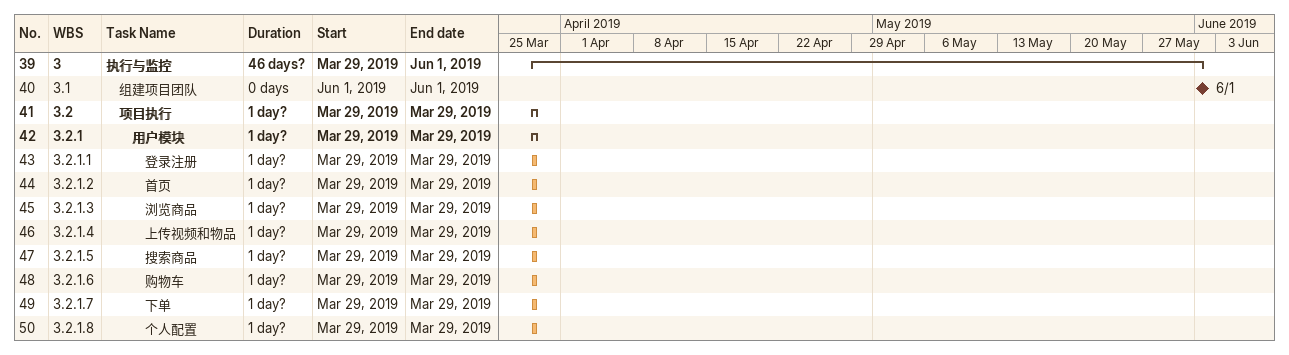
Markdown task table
| ID | WBS | Task | Duration | Start | Finish |
|---|---|---|---|---|---|
| 39 | 3 | **执行与监控** | 46d? | 2019-03-29 | 2019-06-01 |
| 40 | 3.1 | 组建项目团队 | 0d | 2019-06-01 | 2019-06-01 |
| 41 | 3.2 | **项目执行** | 1d? | 2019-03-29 | 2019-03-29 |
| 42 | 3.2.1 | **用户模块** | 1d? | 2019-03-29 | 2019-03-29 |
| 43 | 3.2.1.1 | 登录注册 | 1d? | 2019-03-29 | 2019-03-29 |
| 44 | 3.2.1.2 | 首页 | 1d? | 2019-03-29 | 2019-03-29 |
| 45 | 3.2.1.3 | 浏览商品 | 1d? | 2019-03-29 | 2019-03-29 |
| 46 | 3.2.1.4 | 上传视频和物品 | 1d? | 2019-03-29 | 2019-03-29 |
| 47 | 3.2.1.5 | 搜索商品 | 1d? | 2019-03-29 | 2019-03-29 |
| 48 | 3.2.1.6 | 购物车 | 1d? | 2019-03-29 | 2019-03-29 |
| 49 | 3.2.1.7 | 下单 | 1d? | 2019-03-29 | 2019-03-29 |
| 50 | 3.2.1.8 | 个人配置 | 1d? | 2019-03-29 | 2019-03-29 |
